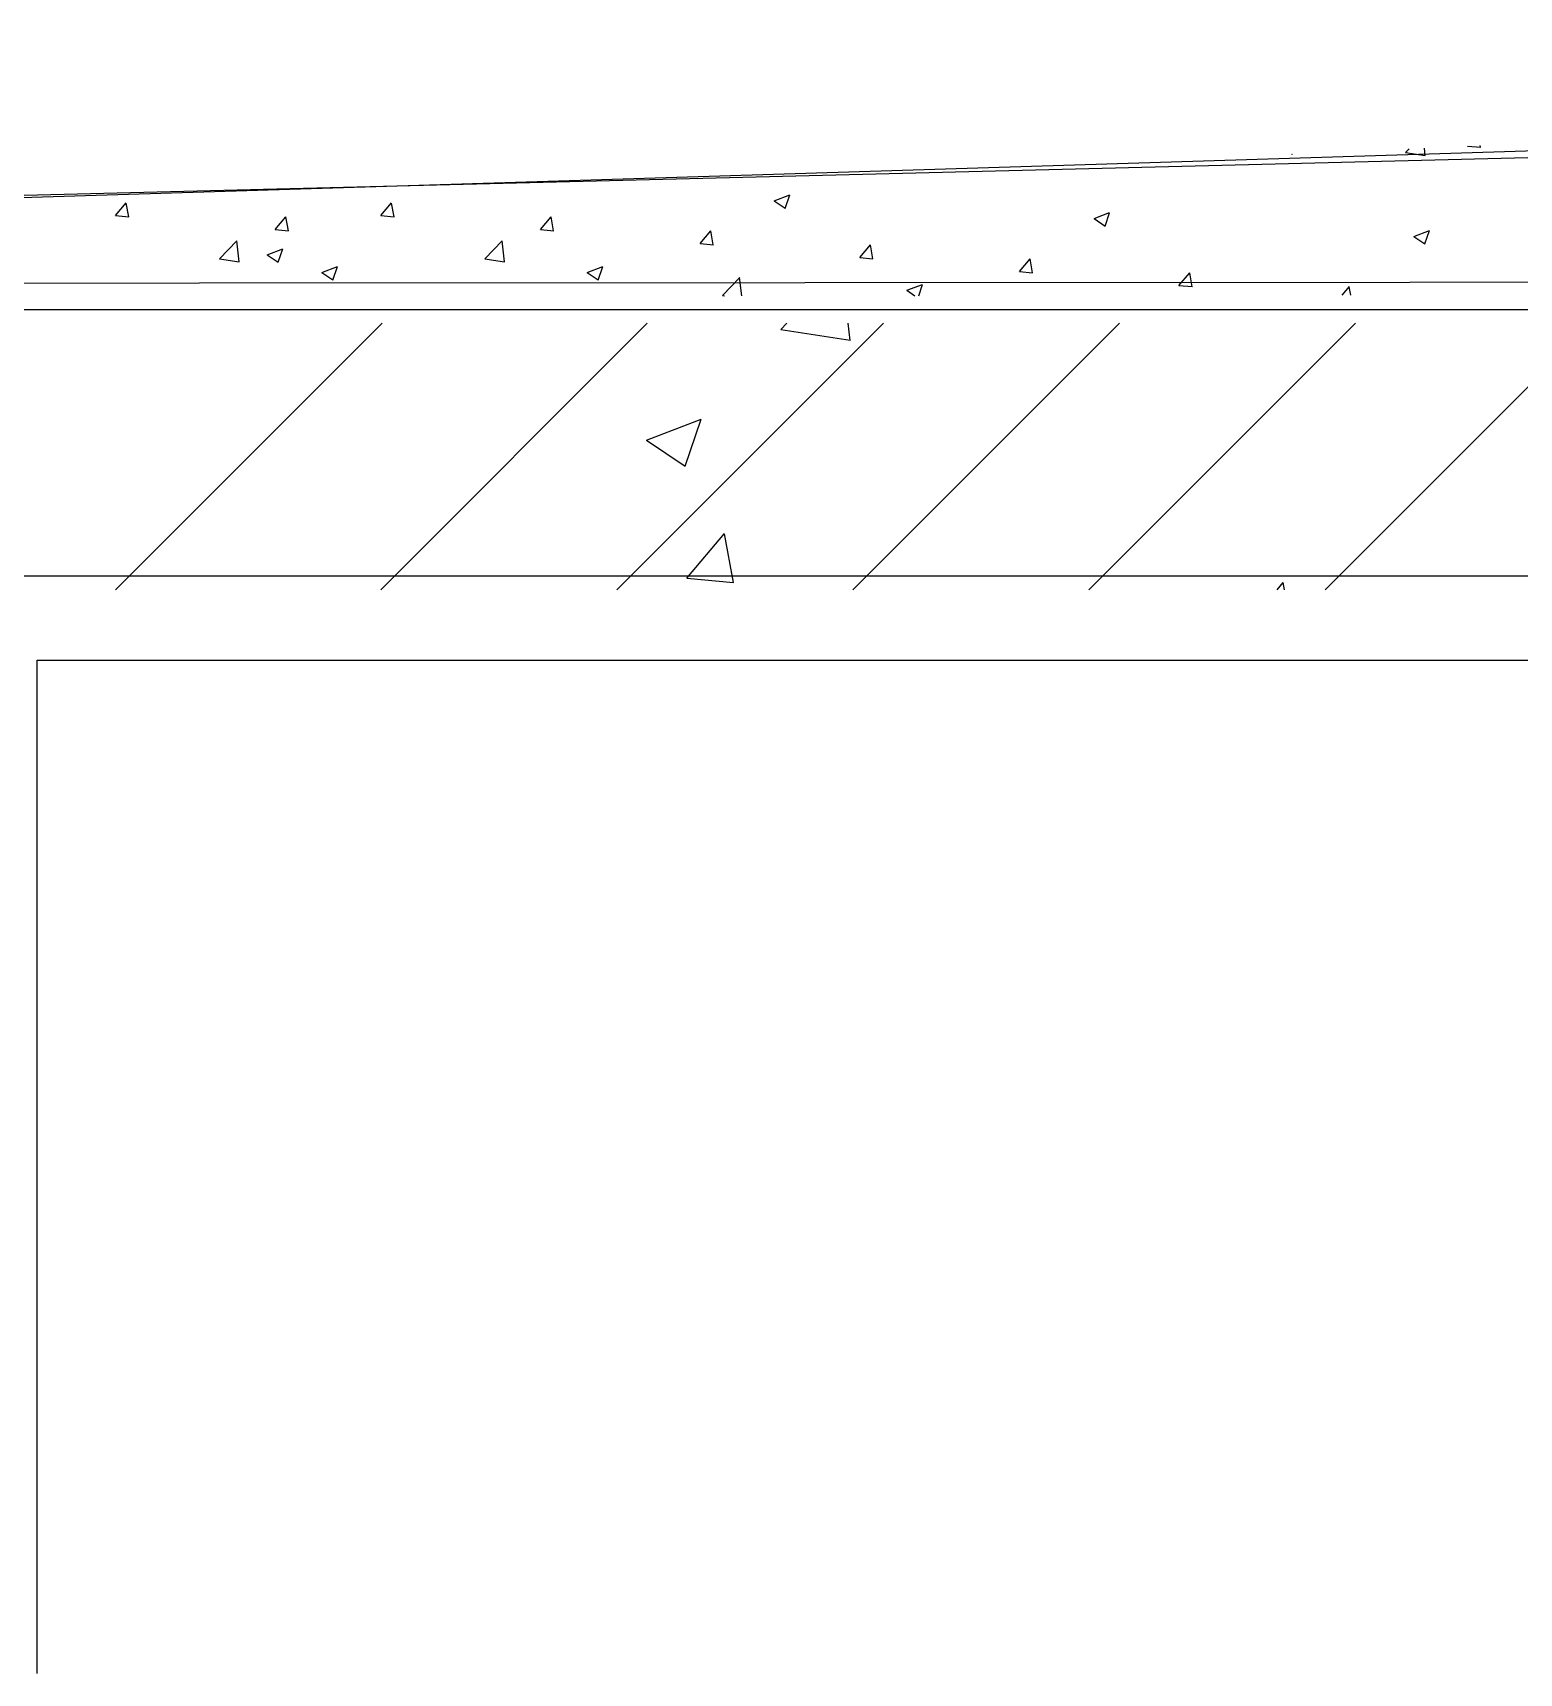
# Model space of a CAD drawing. Header units: metres. Extents: x 169789 to 254571, y -54633 to 5590.
# Drawn here: x 234487 to 235822, y -11583 to -10109 of the extents above; entities that cross this region are included whole.
import ezdxf

# ---------------------------------------------------------------- set-up
doc = ezdxf.new("R2010")
doc.units = ezdxf.units.M
doc.layers.add('DIM', color=3, linetype='Continuous')
doc.layers.add('WALL', color=40, linetype='Continuous')

msp = doc.modelspace()

# ---------------------------------------------------------------- linework, layer by layer
at = {"layer": 'DIM'}
for p, q in [((233476, -10280.18), (239195.8, -10136.15)), ((235720.04, -10216.49), (235723.26, -10213.13)), ((235720.04, -10216.49), (235737.83, -10219.25)), ((235737.8, -10219.35), (235737, -10212.49)), ((235775.76, -10210.7), (235787.63, -10211.73)), ((235787.6, -10211.86), (235787.28, -10210.16)), ((235618.04, -10218.01), (235618.16, -10218.09)), ((235618.13, -10218.22), (235618.21, -10218)), ((234560.9, -10273.27), (234570.54, -10261.78)), ((234799.26, -10273.27), (234808.9, -10261.78)), ((235152.74, -10259.87), (235166.75, -10254.49)), ((235152.74, -10259.87), (235162.69, -10266.58)), ((235162.66, -10266.7), (235166.72, -10254.62)), ((234560.9, -10273.27), (234572.86, -10274.32)), ((234572.83, -10274.45), (234570.51, -10261.91)), ((234704.35, -10285.82), (234713.99, -10274.33)), ((234716.28, -10287), (234713.97, -10274.46)), ((234799.26, -10273.27), (234811.21, -10274.32)), ((234811.18, -10274.45), (234808.87, -10261.91)), ((234942.71, -10285.82), (234952.35, -10274.33)), ((234954.64, -10287), (234952.32, -10274.46)), ((235440.17, -10275.88), (235454.17, -10270.51)), ((235440.17, -10275.88), (235450.12, -10282.59)), ((235450.09, -10282.72), (235454.14, -10270.64)), ((234704.35, -10285.82), (234716.31, -10286.87)), ((234942.71, -10285.82), (234954.67, -10286.87)), ((235086.16, -10298.37), (235095.81, -10286.88)), ((235098.09, -10299.55), (235095.78, -10287.01)), ((235727.6, -10291.9), (235741.6, -10286.53)), ((235737.51, -10298.74), (235741.57, -10286.65)), ((234654.4, -10312), (234669.98, -10295.77)), ((234672.16, -10314.86), (234669.95, -10295.87)), ((234697.27, -10308.36), (234711.28, -10302.98)), ((234707.19, -10315.19), (234711.25, -10303.11)), ((234892.76, -10312), (234908.34, -10295.77)), ((234910.52, -10314.86), (234908.31, -10295.87)), ((235086.16, -10298.37), (235098.12, -10299.42)), ((235229.62, -10310.92), (235239.26, -10299.43)), ((235241.54, -10312.1), (235239.23, -10299.56)), ((235727.6, -10291.9), (235737.54, -10298.61)), ((234654.4, -10312), (234672.19, -10314.76)), ((234697.27, -10308.36), (234707.22, -10315.07)), ((234746.34, -10324.37), (234760.35, -10319)), ((234756.26, -10331.21), (234760.31, -10319.12)), ((234892.76, -10312), (234910.55, -10314.76)), ((234984.7, -10324.37), (234998.7, -10319)), ((234994.62, -10331.21), (234998.67, -10319.12)), ((235229.62, -10310.92), (235241.57, -10311.97)), ((235373.07, -10323.48), (235382.71, -10311.98)), ((235384.99, -10324.65), (235382.68, -10312.11)), ((234746.34, -10324.37), (234756.29, -10331.08)), ((234984.7, -10324.37), (234994.65, -10331.08)), ((235106.21, -10345.11), (235121.79, -10328.87)), ((235123.67, -10345.41), (235121.76, -10328.97)), ((235272.13, -10340.39), (235286.13, -10335.01)), ((235282.72, -10345.21), (235286.1, -10335.14)), ((235373.07, -10323.48), (235385.02, -10324.52)), ((235516.52, -10336.03), (235526.16, -10324.54)), ((235528.44, -10337.2), (235526.13, -10324.66)), ((235106.21, -10345.11), (235108.27, -10345.42)), ((235272.13, -10340.39), (235279.28, -10345.22)), ((235516.52, -10336.03), (235528.47, -10337.07)), ((235663.18, -10344.75), (235669.61, -10337.09)), ((235670.97, -10344.74), (235669.58, -10337.21)), ((234560.9, -10609.48), (234800.39, -10369.98)), ((234799.25, -10609.48), (235038.75, -10369.98)), ((235011.39, -10609.48), (235250.88, -10369.98)), ((235158.89, -10375.62), (235164.3, -10369.98)), ((235158.89, -10375.62), (235221.15, -10385.28)), ((235221.12, -10385.38), (235219.33, -10369.98)), ((235223.52, -10609.48), (235463.01, -10369.98)), ((235435.65, -10609.48), (235675.14, -10369.98)), ((235647.78, -10609.48), (235887.28, -10369.98)), ((235038.12, -10474.93), (235087.13, -10456.11)), ((235072.91, -10498.54), (235087.1, -10456.24)), ((235038.12, -10474.93), (235072.94, -10498.41)), ((235074.36, -10599.25), (235108.11, -10559.03)), ((235116.17, -10603.04), (235108.08, -10559.16)), ((235074.36, -10599.25), (235116.2, -10602.91)), ((235604.72, -10609.48), (235610.19, -10602.96)), ((235611.34, -10609.48), (235610.16, -10603.09)), ((234490.5, -10672.7), (243526.72, -10672.7)), ((234490.5, -11583.71), (234490.5, -10672.7))]:
    msp.add_line(p, q, dxfattribs=at)
at = {"layer": 'WALL'}
for points in [[(233548.68, -10334.67), (233548.68, -10285.77), (239247.58, -10108.93), (244425.04, -10267.43), (244425.04, -10328.55)], [(234414.1, -11497.41), (233742.91, -11497.41), (233742.91, -10629.18), (233551.15, -10629.18), (233551.15, -10357.74), (244419.27, -10357.74), (244419.27, -10629.18), (244275.44, -10629.18), (244275.44, -11497.41), (243604.25, -11497.41), (243604.25, -10597.24), (234412.84, -10597.24)]]:
    msp.add_lwpolyline(points, close=True, dxfattribs=at)

doc.saveas('drawing.dxf')
